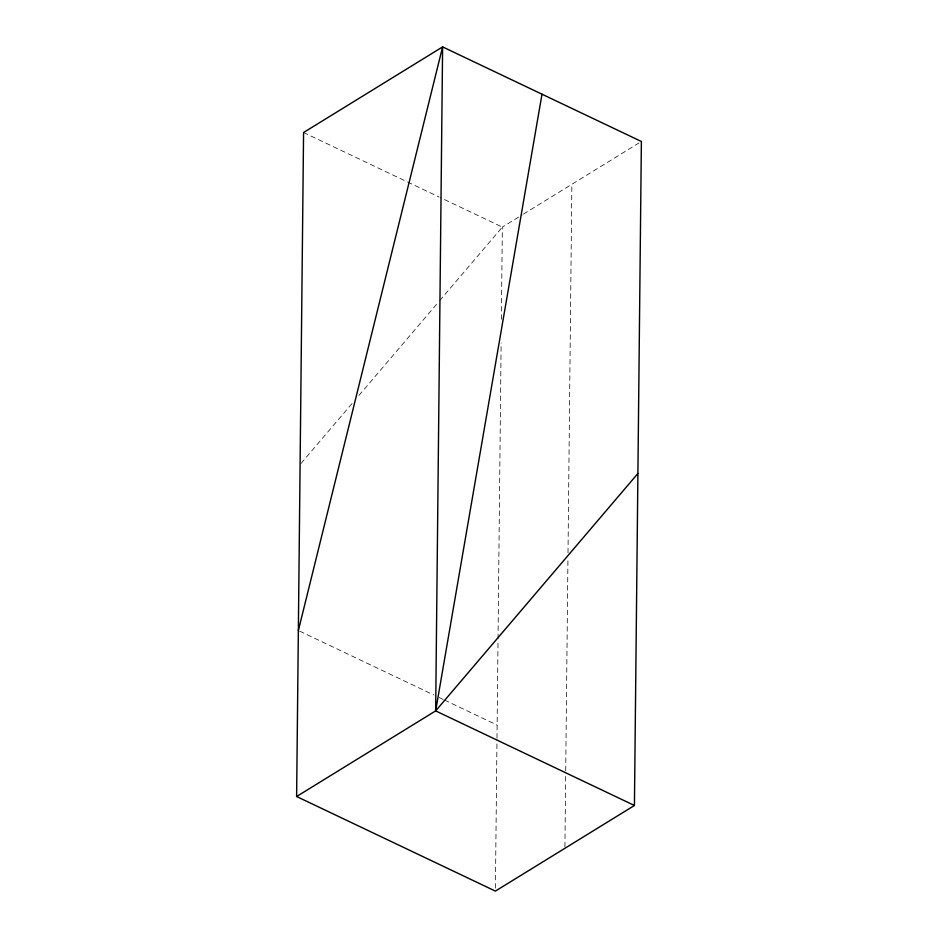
<?xml version="1.0" encoding="UTF-8"?>
<svg xmlns="http://www.w3.org/2000/svg" width="938" height="938" viewBox="0 0 938 938"><rect width="100%" height="100%" fill="white"/><g stroke="black" fill="none" stroke-linecap="round" stroke-linejoin="round"><path stroke-width="0.7" stroke-dasharray="4.69 3.52" d="M495.416 888.192L496.976 739.66M496.988 738.206L498.019 640.15M498.031 638.684L501.127 342.816M501.373 319.377L502.346 227.102L522.208 214.872M564.922 846.826L565.708 772.232M565.72 770.778L567.947 558.708M568.006 552.857L571.863 184.294M301.039 463.407L353.263 402.097M358.961 395.414L438.726 301.778M439.676 300.664L502.346 227.102L440.473 197.66M523.451 214.099L638.907 143.01M303.572 132.516L406.248 181.374M407.561 182.007L439.16 197.039M299.668 631.145L433.942 695.035M439.207 697.544L443.158 699.42M444.471 700.041L497.128 725.097"/><path stroke-width="1.41" d="M296.619 796.514L303.572 132.516L442.607 46.9L641.381 141.486L634.428 805.484L495.393 891.1L296.619 796.514L435.654 710.898L637.91 473.479M634.428 805.484L435.654 710.898L442.607 46.9L298.354 630.524M435.654 710.898L542 94.187"/></g></svg>
